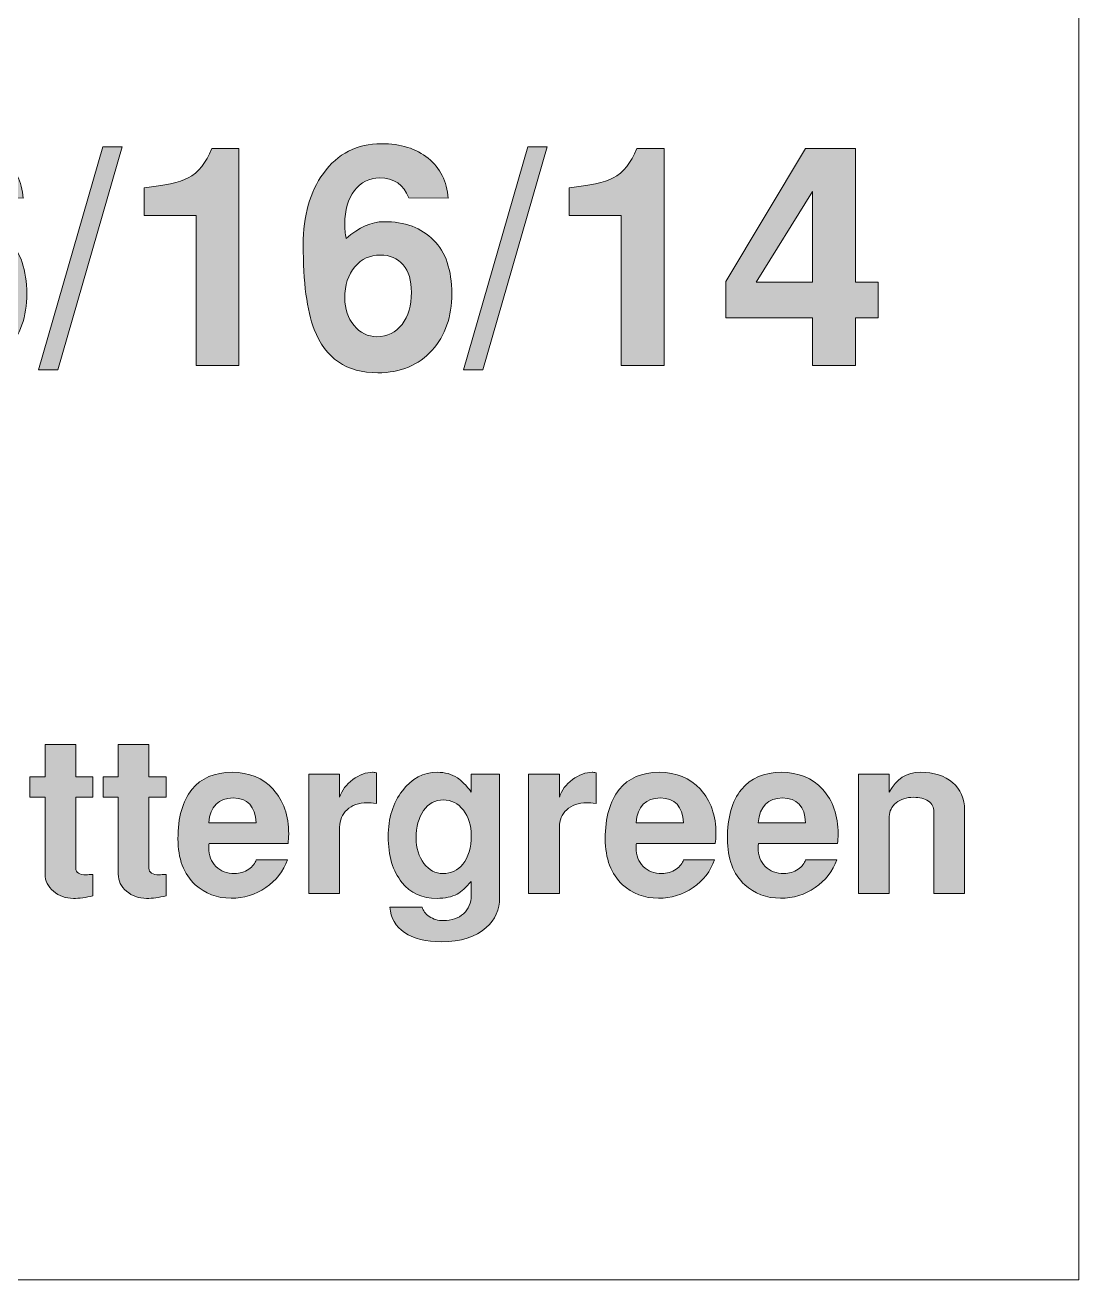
# Model space of a CAD drawing. Header units: inches. Extents: x 1.04 to 10.11, y -6.95 to -1.5.
# Drawn here: x 4.047 to 4.621, y -5.562 to -4.879 of the extents above; entities that cross this region are included whole.
import ezdxf

# ---------------------------------------------------------------- set-up
doc = ezdxf.new("R2010")
doc.units = ezdxf.units.IN
doc.header["$MEASUREMENT"] = 0
doc.layers.add('Layer 1', color=7, linetype='Continuous')

# ---------------------------------------------------------------- blocks, each defined once
blk = doc.blocks.new('block 37')
at = {"layer": 'Layer 1', "true_color": 0xed1f24}
h = blk.add_hatch(color=240, dxfattribs=at)
h.dxf.hatch_style = 2
edge = h.paths.add_edge_path()
edge.add_spline(control_points=[(4.04768, -5.02498), (4.04768, -5.03754), (4.04411, -5.04782), (4.03701, -5.05581), (4.02956, -5.06404), (4.01967, -5.06815), (4.00734, -5.06815), (3.99034, -5.06815), (3.97879, -5.06026), (3.97268, -5.04448), (3.96868, -5.03426), (3.96667, -5.01887), (3.96667, -4.99831), (3.96667, -4.98254), (3.97034, -4.96959), (3.97767, -4.95948), (3.98545, -4.9487), (3.99601, -4.94331), (4.00934, -4.94331), (4.01978, -4.94331), (4.02829, -4.94597), (4.03484, -4.95127), (4.0414, -4.95658), (4.04501, -4.96382), (4.04567, -4.97298), (4.04567, -4.97298), (4.02418, -4.97281), (4.02418, -4.97281), (4.02151, -4.9656), (4.01623, -4.96198), (4.00834, -4.96198), (4.00267, -4.96198), (3.99809, -4.96429), (3.99459, -4.9689), (3.99109, -4.97351), (3.98934, -4.97954), (3.98934, -4.98698), (3.98934, -4.98954), (3.98956, -4.99221), (3.99001, -4.99498), (3.99712, -4.98887), (4.00395, -4.98581), (4.0105, -4.98581), (4.02206, -4.98581), (4.03115, -4.98915), (4.03776, -4.99582), (4.04437, -5.00248), (4.04768, -5.01221), (4.04768, -5.02498)], knot_values=[0, 0, 0, 0, 1, 1, 1, 2, 2, 2, 3, 3, 3, 4, 4, 4, 5, 5, 5, 6, 6, 6, 7, 7, 7, 8, 8, 8, 9, 9, 9, 10, 10, 10, 11, 11, 11, 12, 12, 12, 13, 13, 13, 14, 14, 14, 15, 15, 15, 16, 16, 16, 16], degree=3, periodic=1)
edge = h.paths.add_edge_path()
edge.add_spline(control_points=[(4.02568, -5.02431), (4.02568, -5.01787), (4.02416, -5.01287), (4.02113, -5.00931), (4.01811, -5.00576), (4.01395, -5.00398), (4.00867, -5.00398), (4.00316, -5.00398), (3.99856, -5.00612), (3.99487, -5.0104), (3.99118, -5.01468), (3.98934, -5.02037), (3.98934, -5.02748), (3.98934, -5.03337), (3.99102, -5.03834), (3.99438, -5.0424), (3.99773, -5.04645), (4.00189, -5.04848), (4.00685, -5.04848), (4.01257, -5.04848), (4.01714, -5.04626), (4.02056, -5.04182), (4.02397, -5.03737), (4.02568, -5.03154), (4.02568, -5.02431)], knot_values=[0, 0, 0, 0, 1, 1, 1, 2, 2, 2, 3, 3, 3, 4, 4, 4, 5, 5, 5, 6, 6, 6, 7, 7, 7, 8, 8, 8, 8], degree=3, periodic=1)
h = blk.add_hatch(color=240, dxfattribs=at)
h.dxf.hatch_style = 2
edge = h.paths.add_edge_path()
edge.add_spline(control_points=[(4.27934, -5.02498), (4.27934, -5.03754), (4.27578, -5.04782), (4.26868, -5.05581), (4.26123, -5.06404), (4.25134, -5.06815), (4.23901, -5.06815), (4.22201, -5.06815), (4.21046, -5.06026), (4.20435, -5.04448), (4.20034, -5.03426), (4.19834, -5.01887), (4.19834, -4.99831), (4.19834, -4.98254), (4.20201, -4.96959), (4.20934, -4.95948), (4.21712, -4.9487), (4.22767, -4.94331), (4.24101, -4.94331), (4.25145, -4.94331), (4.25996, -4.94597), (4.26651, -4.95127), (4.27306, -4.95658), (4.27668, -4.96382), (4.27734, -4.97298), (4.27734, -4.97298), (4.25585, -4.97281), (4.25585, -4.97281), (4.25318, -4.9656), (4.2479, -4.96198), (4.24001, -4.96198), (4.23434, -4.96198), (4.22976, -4.96429), (4.22626, -4.9689), (4.22276, -4.97351), (4.22101, -4.97954), (4.22101, -4.98698), (4.22101, -4.98954), (4.22123, -4.99221), (4.22168, -4.99498), (4.22879, -4.98887), (4.23562, -4.98581), (4.24217, -4.98581), (4.25373, -4.98581), (4.26282, -4.98915), (4.26943, -4.99582), (4.27603, -5.00248), (4.27934, -5.01221), (4.27934, -5.02498)], knot_values=[0, 0, 0, 0, 1, 1, 1, 2, 2, 2, 3, 3, 3, 4, 4, 4, 5, 5, 5, 6, 6, 6, 7, 7, 7, 8, 8, 8, 9, 9, 9, 10, 10, 10, 11, 11, 11, 12, 12, 12, 13, 13, 13, 14, 14, 14, 15, 15, 15, 16, 16, 16, 16], degree=3, periodic=1)
edge = h.paths.add_edge_path()
edge.add_spline(control_points=[(4.25734, -5.02431), (4.25734, -5.01787), (4.25583, -5.01287), (4.2528, -5.00931), (4.24978, -5.00576), (4.24562, -5.00398), (4.24034, -5.00398), (4.23483, -5.00398), (4.23023, -5.00612), (4.22654, -5.0104), (4.22285, -5.01468), (4.22101, -5.02037), (4.22101, -5.02748), (4.22101, -5.03337), (4.22269, -5.03834), (4.22605, -5.0424), (4.2294, -5.04645), (4.23356, -5.04848), (4.23852, -5.04848), (4.24424, -5.04848), (4.24881, -5.04626), (4.25222, -5.04182), (4.25564, -5.03737), (4.25734, -5.03154), (4.25734, -5.02431)], knot_values=[0, 0, 0, 0, 1, 1, 1, 2, 2, 2, 3, 3, 3, 4, 4, 4, 5, 5, 5, 6, 6, 6, 7, 7, 7, 8, 8, 8, 8], degree=3, periodic=1)
h = blk.add_hatch(color=240, dxfattribs=at)
h.dxf.hatch_style = 2
h.paths.add_polyline_path([(4.09967, -4.94498), (4.06468, -5.06648), (4.0541, -5.06648), (4.0891, -4.94498)])
h = blk.add_hatch(color=240, dxfattribs=at)
h.dxf.hatch_style = 2
edge = h.paths.add_edge_path()
edge.add_spline(control_points=[(4.16334, -5.06415), (4.16334, -5.06415), (4.14001, -5.06415), (4.14001, -5.06415), (4.14001, -5.06415), (4.14001, -4.98248), (4.14001, -4.98248), (4.14001, -4.98248), (4.11167, -4.98248), (4.11167, -4.98248), (4.11167, -4.98248), (4.11167, -4.96731), (4.11167, -4.96731), (4.12289, -4.96621), (4.13089, -4.96442), (4.13567, -4.96198), (4.14123, -4.95898), (4.14551, -4.95365), (4.14851, -4.94598), (4.14851, -4.94598), (4.16334, -4.94598), (4.16334, -4.94598), (4.16334, -4.94598), (4.16334, -5.06415), (4.16334, -5.06415)], knot_values=[0, 0, 0, 0, 1, 1, 1, 2, 2, 2, 3, 3, 3, 4, 4, 4, 5, 5, 5, 6, 6, 6, 7, 7, 7, 8, 8, 8, 8], degree=3, periodic=1)
h = blk.add_hatch(color=240, dxfattribs=at)
h.dxf.hatch_style = 2
h.paths.add_polyline_path([(4.33134, -4.94498), (4.29635, -5.06648), (4.28577, -5.06648), (4.32077, -4.94498)])
h = blk.add_hatch(color=240, dxfattribs=at)
h.dxf.hatch_style = 2
edge = h.paths.add_edge_path()
edge.add_spline(control_points=[(4.39501, -5.06415), (4.39501, -5.06415), (4.37168, -5.06415), (4.37168, -5.06415), (4.37168, -5.06415), (4.37168, -4.98248), (4.37168, -4.98248), (4.37168, -4.98248), (4.34334, -4.98248), (4.34334, -4.98248), (4.34334, -4.98248), (4.34334, -4.96731), (4.34334, -4.96731), (4.35456, -4.96621), (4.36256, -4.96442), (4.36734, -4.96198), (4.3729, -4.95898), (4.37718, -4.95365), (4.38017, -4.94598), (4.38017, -4.94598), (4.39501, -4.94598), (4.39501, -4.94598), (4.39501, -4.94598), (4.39501, -5.06415), (4.39501, -5.06415)], knot_values=[0, 0, 0, 0, 1, 1, 1, 2, 2, 2, 3, 3, 3, 4, 4, 4, 5, 5, 5, 6, 6, 6, 7, 7, 7, 8, 8, 8, 8], degree=3, periodic=1)
h = blk.add_hatch(color=240, dxfattribs=at)
h.dxf.hatch_style = 2
h.paths.add_polyline_path([(4.51167, -5.03815), (4.49934, -5.03815), (4.49934, -5.06415), (4.47601, -5.06415), (4.47601, -5.03815), (4.42867, -5.03815), (4.42867, -5.01832), (4.47217, -4.94598), (4.49934, -4.94598), (4.49934, -5.01881), (4.51167, -5.01881)])
h.paths.add_polyline_path([(4.47601, -5.01881), (4.47601, -4.96935), (4.44529, -5.01881)])
at = {"layer": 'Layer 1', "lineweight": 0}
for points in [[(4.09967, -4.94498), (4.06468, -5.06648), (4.0541, -5.06648), (4.0891, -4.94498), (4.09967, -4.94498)], [(4.33134, -4.94498), (4.29635, -5.06648), (4.28577, -5.06648), (4.32077, -4.94498), (4.33134, -4.94498)], [(4.51167, -5.03815), (4.49934, -5.03815), (4.49934, -5.06415), (4.47601, -5.06415), (4.47601, -5.03815), (4.42867, -5.03815), (4.42867, -5.01832), (4.47217, -4.94598), (4.49934, -4.94598), (4.49934, -5.01881), (4.51167, -5.01881), (4.51167, -5.03815)], [(4.47601, -5.01881), (4.47601, -4.96935), (4.44529, -5.01881), (4.47601, -5.01881)]]:
    blk.add_lwpolyline(points, dxfattribs=at)
for points, knots in [([(4.04768, -5.02498), (4.04768, -5.03754), (4.04411, -5.04782), (4.03701, -5.05581), (4.02956, -5.06404), (4.01967, -5.06815), (4.00734, -5.06815), (3.99034, -5.06815), (3.97879, -5.06026), (3.97268, -5.04448), (3.96868, -5.03426), (3.96667, -5.01887), (3.96667, -4.99831), (3.96667, -4.98254), (3.97034, -4.96959), (3.97767, -4.95948), (3.98545, -4.9487), (3.99601, -4.94331), (4.00934, -4.94331), (4.01978, -4.94331), (4.02829, -4.94597), (4.03484, -4.95127), (4.0414, -4.95658), (4.04501, -4.96382), (4.04567, -4.97298), (4.04567, -4.97298), (4.02418, -4.97281), (4.02418, -4.97281), (4.02151, -4.9656), (4.01623, -4.96198), (4.00834, -4.96198), (4.00267, -4.96198), (3.99809, -4.96429), (3.99459, -4.9689), (3.99109, -4.97351), (3.98934, -4.97954), (3.98934, -4.98698), (3.98934, -4.98954), (3.98956, -4.99221), (3.99001, -4.99498), (3.99712, -4.98887), (4.00395, -4.98581), (4.0105, -4.98581), (4.02206, -4.98581), (4.03115, -4.98915), (4.03776, -4.99582), (4.04437, -5.00248), (4.04768, -5.01221), (4.04768, -5.02498)], [0, 0, 0, 0, 1, 1, 1, 2, 2, 2, 3, 3, 3, 4, 4, 4, 5, 5, 5, 6, 6, 6, 7, 7, 7, 8, 8, 8, 9, 9, 9, 10, 10, 10, 11, 11, 11, 12, 12, 12, 13, 13, 13, 14, 14, 14, 15, 15, 15, 16, 16, 16, 16]), ([(4.27934, -5.02498), (4.27934, -5.03754), (4.27578, -5.04782), (4.26868, -5.05581), (4.26123, -5.06404), (4.25134, -5.06815), (4.23901, -5.06815), (4.22201, -5.06815), (4.21046, -5.06026), (4.20435, -5.04448), (4.20034, -5.03426), (4.19834, -5.01887), (4.19834, -4.99831), (4.19834, -4.98254), (4.20201, -4.96959), (4.20934, -4.95948), (4.21712, -4.9487), (4.22767, -4.94331), (4.24101, -4.94331), (4.25145, -4.94331), (4.25996, -4.94597), (4.26651, -4.95127), (4.27306, -4.95658), (4.27668, -4.96382), (4.27734, -4.97298), (4.27734, -4.97298), (4.25585, -4.97281), (4.25585, -4.97281), (4.25318, -4.9656), (4.2479, -4.96198), (4.24001, -4.96198), (4.23434, -4.96198), (4.22976, -4.96429), (4.22626, -4.9689), (4.22276, -4.97351), (4.22101, -4.97954), (4.22101, -4.98698), (4.22101, -4.98954), (4.22123, -4.99221), (4.22168, -4.99498), (4.22879, -4.98887), (4.23562, -4.98581), (4.24217, -4.98581), (4.25373, -4.98581), (4.26282, -4.98915), (4.26943, -4.99582), (4.27603, -5.00248), (4.27934, -5.01221), (4.27934, -5.02498)], [0, 0, 0, 0, 1, 1, 1, 2, 2, 2, 3, 3, 3, 4, 4, 4, 5, 5, 5, 6, 6, 6, 7, 7, 7, 8, 8, 8, 9, 9, 9, 10, 10, 10, 11, 11, 11, 12, 12, 12, 13, 13, 13, 14, 14, 14, 15, 15, 15, 16, 16, 16, 16]), ([(4.16334, -5.06415), (4.16334, -5.06415), (4.14001, -5.06415), (4.14001, -5.06415), (4.14001, -5.06415), (4.14001, -4.98248), (4.14001, -4.98248), (4.14001, -4.98248), (4.11167, -4.98248), (4.11167, -4.98248), (4.11167, -4.98248), (4.11167, -4.96731), (4.11167, -4.96731), (4.12289, -4.96621), (4.13089, -4.96442), (4.13567, -4.96198), (4.14123, -4.95898), (4.14551, -4.95365), (4.14851, -4.94598), (4.14851, -4.94598), (4.16334, -4.94598), (4.16334, -4.94598), (4.16334, -4.94598), (4.16334, -5.06415), (4.16334, -5.06415)], [0, 0, 0, 0, 1, 1, 1, 2, 2, 2, 3, 3, 3, 4, 4, 4, 5, 5, 5, 6, 6, 6, 7, 7, 7, 8, 8, 8, 8]), ([(4.39501, -5.06415), (4.39501, -5.06415), (4.37168, -5.06415), (4.37168, -5.06415), (4.37168, -5.06415), (4.37168, -4.98248), (4.37168, -4.98248), (4.37168, -4.98248), (4.34334, -4.98248), (4.34334, -4.98248), (4.34334, -4.98248), (4.34334, -4.96731), (4.34334, -4.96731), (4.35456, -4.96621), (4.36256, -4.96442), (4.36734, -4.96198), (4.3729, -4.95898), (4.37718, -4.95365), (4.38017, -4.94598), (4.38017, -4.94598), (4.39501, -4.94598), (4.39501, -4.94598), (4.39501, -4.94598), (4.39501, -5.06415), (4.39501, -5.06415)], [0, 0, 0, 0, 1, 1, 1, 2, 2, 2, 3, 3, 3, 4, 4, 4, 5, 5, 5, 6, 6, 6, 7, 7, 7, 8, 8, 8, 8]), ([(4.02568, -5.02431), (4.02568, -5.01787), (4.02416, -5.01287), (4.02113, -5.00931), (4.01811, -5.00576), (4.01395, -5.00398), (4.00867, -5.00398), (4.00316, -5.00398), (3.99856, -5.00612), (3.99487, -5.0104), (3.99118, -5.01468), (3.98934, -5.02037), (3.98934, -5.02748), (3.98934, -5.03337), (3.99102, -5.03834), (3.99438, -5.0424), (3.99773, -5.04645), (4.00189, -5.04848), (4.00685, -5.04848), (4.01257, -5.04848), (4.01714, -5.04626), (4.02056, -5.04182), (4.02397, -5.03737), (4.02568, -5.03154), (4.02568, -5.02431)], [0, 0, 0, 0, 1, 1, 1, 2, 2, 2, 3, 3, 3, 4, 4, 4, 5, 5, 5, 6, 6, 6, 7, 7, 7, 8, 8, 8, 8]), ([(4.25734, -5.02431), (4.25734, -5.01787), (4.25583, -5.01287), (4.2528, -5.00931), (4.24978, -5.00576), (4.24562, -5.00398), (4.24034, -5.00398), (4.23483, -5.00398), (4.23023, -5.00612), (4.22654, -5.0104), (4.22285, -5.01468), (4.22101, -5.02037), (4.22101, -5.02748), (4.22101, -5.03337), (4.22269, -5.03834), (4.22605, -5.0424), (4.2294, -5.04645), (4.23356, -5.04848), (4.23852, -5.04848), (4.24424, -5.04848), (4.24881, -5.04626), (4.25222, -5.04182), (4.25564, -5.03737), (4.25734, -5.03154), (4.25734, -5.02431)], [0, 0, 0, 0, 1, 1, 1, 2, 2, 2, 3, 3, 3, 4, 4, 4, 5, 5, 5, 6, 6, 6, 7, 7, 7, 8, 8, 8, 8])]:
    blk.add_open_spline(points, degree=3, knots=knots, dxfattribs=at)
blk = doc.blocks.new('block 35')
at = {"layer": 'Layer 1'}
blk.add_blockref('block 37', (0, 0), dxfattribs=at)
blk = doc.blocks.new('block 273')
at = {"layer": 'Layer 1', "true_color": 0xed1f24}
h = blk.add_hatch(color=240, dxfattribs=at)
h.dxf.hatch_style = 2
edge = h.paths.add_edge_path()
edge.add_spline(control_points=[(4.08376, -5.35316), (4.07985, -5.35411), (4.07629, -5.35459), (4.07311, -5.35459), (4.06887, -5.35459), (4.06524, -5.3533), (4.06221, -5.3507), (4.05918, -5.34811), (4.05766, -5.34502), (4.05766, -5.34142), (4.05766, -5.34142), (4.05766, -5.2994), (4.05766, -5.2994), (4.05766, -5.2994), (4.0494, -5.2994), (4.0494, -5.2994), (4.0494, -5.2994), (4.0494, -5.28826), (4.0494, -5.28826), (4.0494, -5.28826), (4.05766, -5.28826), (4.05766, -5.28826), (4.05766, -5.28826), (4.05766, -5.27066), (4.05766, -5.27066), (4.05766, -5.27066), (4.07442, -5.27066), (4.07442, -5.27066), (4.07442, -5.27066), (4.07442, -5.28826), (4.07442, -5.28826), (4.07442, -5.28826), (4.08376, -5.28826), (4.08376, -5.28826), (4.08376, -5.28826), (4.08376, -5.2994), (4.08376, -5.2994), (4.08376, -5.2994), (4.07442, -5.2994), (4.07442, -5.2994), (4.07442, -5.2994), (4.07442, -5.33807), (4.07442, -5.33807), (4.07442, -5.34055), (4.07629, -5.34178), (4.08005, -5.34178), (4.08093, -5.3417), (4.08217, -5.34162), (4.08376, -5.34155), (4.08376, -5.34155), (4.08376, -5.35316), (4.08376, -5.35316)], knot_values=[0, 0, 0, 0, 1, 1, 1, 2, 2, 2, 3, 3, 3, 4, 4, 4, 5, 5, 5, 6, 6, 6, 7, 7, 7, 8, 8, 8, 9, 9, 9, 10, 10, 10, 11, 11, 11, 12, 12, 12, 13, 13, 13, 14, 14, 14, 15, 15, 15, 16, 16, 16, 17, 17, 17, 17], degree=3, periodic=1)
h = blk.add_hatch(color=240, dxfattribs=at)
h.dxf.hatch_style = 2
edge = h.paths.add_edge_path()
edge.add_spline(control_points=[(4.12363, -5.35316), (4.11972, -5.35411), (4.11616, -5.35459), (4.11298, -5.35459), (4.10874, -5.35459), (4.10511, -5.3533), (4.10208, -5.3507), (4.09905, -5.34811), (4.09753, -5.34502), (4.09753, -5.34142), (4.09753, -5.34142), (4.09753, -5.2994), (4.09753, -5.2994), (4.09753, -5.2994), (4.08927, -5.2994), (4.08927, -5.2994), (4.08927, -5.2994), (4.08927, -5.28826), (4.08927, -5.28826), (4.08927, -5.28826), (4.09753, -5.28826), (4.09753, -5.28826), (4.09753, -5.28826), (4.09753, -5.27066), (4.09753, -5.27066), (4.09753, -5.27066), (4.11429, -5.27066), (4.11429, -5.27066), (4.11429, -5.27066), (4.11429, -5.28826), (4.11429, -5.28826), (4.11429, -5.28826), (4.12363, -5.28826), (4.12363, -5.28826), (4.12363, -5.28826), (4.12363, -5.2994), (4.12363, -5.2994), (4.12363, -5.2994), (4.11429, -5.2994), (4.11429, -5.2994), (4.11429, -5.2994), (4.11429, -5.33807), (4.11429, -5.33807), (4.11429, -5.34055), (4.11616, -5.34178), (4.11992, -5.34178), (4.1208, -5.3417), (4.12204, -5.34162), (4.12363, -5.34155), (4.12363, -5.34155), (4.12363, -5.35316), (4.12363, -5.35316)], knot_values=[0, 0, 0, 0, 1, 1, 1, 2, 2, 2, 3, 3, 3, 4, 4, 4, 5, 5, 5, 6, 6, 6, 7, 7, 7, 8, 8, 8, 9, 9, 9, 10, 10, 10, 11, 11, 11, 12, 12, 12, 13, 13, 13, 14, 14, 14, 15, 15, 15, 16, 16, 16, 17, 17, 17, 17], degree=3, periodic=1)
h = blk.add_hatch(color=240, dxfattribs=at)
h.dxf.hatch_style = 2
edge = h.paths.add_edge_path()
edge.add_spline(control_points=[(4.19044, -5.31951), (4.19044, -5.32142), (4.19032, -5.32315), (4.19008, -5.32466), (4.19008, -5.32466), (4.14709, -5.32466), (4.14709, -5.32466), (4.14694, -5.32514), (4.14686, -5.3259), (4.14686, -5.32694), (4.14686, -5.33117), (4.14816, -5.33458), (4.15077, -5.33717), (4.15338, -5.33977), (4.15679, -5.34106), (4.16098, -5.34106), (4.16374, -5.34106), (4.16631, -5.34026), (4.16869, -5.33867), (4.17082, -5.33715), (4.17217, -5.33544), (4.17272, -5.33352), (4.17272, -5.33352), (4.18972, -5.33352), (4.18972, -5.33352), (4.18749, -5.33983), (4.18356, -5.3449), (4.17793, -5.34873), (4.1723, -5.35256), (4.16602, -5.35447), (4.15907, -5.35447), (4.15133, -5.35447), (4.14482, -5.35204), (4.13955, -5.34717), (4.13325, -5.34134), (4.13009, -5.333), (4.13009, -5.32214), (4.13009, -5.31049), (4.13263, -5.30153), (4.1377, -5.29527), (4.14277, -5.289), (4.15005, -5.28587), (4.15955, -5.28587), (4.16881, -5.28587), (4.17627, -5.28896), (4.18194, -5.29515), (4.18761, -5.30133), (4.19044, -5.30946), (4.19044, -5.31951)], knot_values=[0, 0, 0, 0, 1, 1, 1, 2, 2, 2, 3, 3, 3, 4, 4, 4, 5, 5, 5, 6, 6, 6, 7, 7, 7, 8, 8, 8, 9, 9, 9, 10, 10, 10, 11, 11, 11, 12, 12, 12, 13, 13, 13, 14, 14, 14, 15, 15, 15, 16, 16, 16, 16], degree=3, periodic=1)
edge = h.paths.add_edge_path()
edge.add_spline(control_points=[(4.17272, -5.3134), (4.17223, -5.30438), (4.16805, -5.29987), (4.16015, -5.29987), (4.15217, -5.29987), (4.14775, -5.30438), (4.14686, -5.3134), (4.14686, -5.3134), (4.17272, -5.3134), (4.17272, -5.3134)], knot_values=[0, 0, 0, 0, 1, 1, 1, 2, 2, 2, 3, 3, 3, 3], degree=3, periodic=1)
h = blk.add_hatch(color=240, dxfattribs=at)
h.dxf.hatch_style = 2
edge = h.paths.add_edge_path()
edge.add_spline(control_points=[(4.23822, -5.30287), (4.23598, -5.30263), (4.23435, -5.30251), (4.23331, -5.30251), (4.2286, -5.30251), (4.22491, -5.30377), (4.22224, -5.30628), (4.21956, -5.3088), (4.21822, -5.31197), (4.21822, -5.3158), (4.21822, -5.3158), (4.21822, -5.35184), (4.21822, -5.35184), (4.21822, -5.35184), (4.20146, -5.35184), (4.20146, -5.35184), (4.20146, -5.35184), (4.20146, -5.28695), (4.20146, -5.28695), (4.20146, -5.28695), (4.21822, -5.28695), (4.21822, -5.28695), (4.21822, -5.28695), (4.21822, -5.29951), (4.21822, -5.29951), (4.21942, -5.29568), (4.22182, -5.29245), (4.22541, -5.28982), (4.229, -5.28718), (4.23259, -5.28587), (4.23619, -5.28587), (4.23658, -5.28587), (4.23726, -5.28594), (4.23822, -5.28611), (4.23822, -5.28611), (4.23822, -5.30287), (4.23822, -5.30287)], knot_values=[0, 0, 0, 0, 1, 1, 1, 2, 2, 2, 3, 3, 3, 4, 4, 4, 5, 5, 5, 6, 6, 6, 7, 7, 7, 8, 8, 8, 9, 9, 9, 10, 10, 10, 11, 11, 11, 12, 12, 12, 12], degree=3, periodic=1)
h = blk.add_hatch(color=240, dxfattribs=at)
h.dxf.hatch_style = 2
edge = h.paths.add_edge_path()
edge.add_spline(control_points=[(4.3054, -5.35423), (4.3054, -5.3607), (4.30296, -5.36613), (4.2981, -5.37052), (4.29243, -5.37562), (4.28432, -5.37818), (4.27378, -5.37818), (4.26525, -5.37818), (4.25852, -5.37653), (4.25361, -5.37322), (4.2487, -5.3699), (4.24605, -5.36529), (4.24565, -5.35938), (4.24565, -5.35938), (4.26322, -5.35938), (4.26322, -5.35938), (4.26362, -5.3613), (4.26491, -5.363), (4.26708, -5.36447), (4.26925, -5.36595), (4.27181, -5.36669), (4.27478, -5.36669), (4.27928, -5.36669), (4.28293, -5.36543), (4.28574, -5.36292), (4.28855, -5.3604), (4.28995, -5.35707), (4.28995, -5.35292), (4.28995, -5.34861), (4.28991, -5.3461), (4.28983, -5.34538), (4.28718, -5.34865), (4.28465, -5.35093), (4.28225, -5.3522), (4.27936, -5.35379), (4.27571, -5.35459), (4.27129, -5.35459), (4.26326, -5.35459), (4.25688, -5.35168), (4.25215, -5.34585), (4.24718, -5.33979), (4.24469, -5.33145), (4.24469, -5.32083), (4.24469, -5.31093), (4.24725, -5.30263), (4.25239, -5.29593), (4.25753, -5.28922), (4.26387, -5.28587), (4.27142, -5.28587), (4.27567, -5.28587), (4.27932, -5.28687), (4.28237, -5.28886), (4.28461, -5.29038), (4.28714, -5.29297), (4.28995, -5.29664), (4.28995, -5.29664), (4.28995, -5.28695), (4.28995, -5.28695), (4.28995, -5.28695), (4.3054, -5.28695), (4.3054, -5.28695), (4.3054, -5.28695), (4.3054, -5.35423), (4.3054, -5.35423)], knot_values=[0, 0, 0, 0, 1, 1, 1, 2, 2, 2, 3, 3, 3, 4, 4, 4, 5, 5, 5, 6, 6, 6, 7, 7, 7, 8, 8, 8, 9, 9, 9, 10, 10, 10, 11, 11, 11, 12, 12, 12, 13, 13, 13, 14, 14, 14, 15, 15, 15, 16, 16, 16, 17, 17, 17, 18, 18, 18, 19, 19, 19, 20, 20, 20, 21, 21, 21, 21], degree=3, periodic=1)
edge = h.paths.add_edge_path()
edge.add_spline(control_points=[(4.28995, -5.32035), (4.28995, -5.31477), (4.28851, -5.31013), (4.28564, -5.30646), (4.28277, -5.30279), (4.27913, -5.30095), (4.27475, -5.30095), (4.27027, -5.30095), (4.26668, -5.30289), (4.26397, -5.30676), (4.26125, -5.31064), (4.25989, -5.3156), (4.25989, -5.32167), (4.25989, -5.32718), (4.26131, -5.33179), (4.26415, -5.3355), (4.26698, -5.33921), (4.27043, -5.34106), (4.2745, -5.34106), (4.27897, -5.34106), (4.28261, -5.33935), (4.2854, -5.33592), (4.28843, -5.33217), (4.28995, -5.32698), (4.28995, -5.32035)], knot_values=[0, 0, 0, 0, 1, 1, 1, 2, 2, 2, 3, 3, 3, 4, 4, 4, 5, 5, 5, 6, 6, 6, 7, 7, 7, 8, 8, 8, 8], degree=3, periodic=1)
h = blk.add_hatch(color=240, dxfattribs=at)
h.dxf.hatch_style = 2
edge = h.paths.add_edge_path()
edge.add_spline(control_points=[(4.35796, -5.30287), (4.35572, -5.30263), (4.35409, -5.30251), (4.35305, -5.30251), (4.34833, -5.30251), (4.34465, -5.30377), (4.34197, -5.30628), (4.33929, -5.3088), (4.33796, -5.31197), (4.33796, -5.3158), (4.33796, -5.3158), (4.33796, -5.35184), (4.33796, -5.35184), (4.33796, -5.35184), (4.32119, -5.35184), (4.32119, -5.35184), (4.32119, -5.35184), (4.32119, -5.28695), (4.32119, -5.28695), (4.32119, -5.28695), (4.33796, -5.28695), (4.33796, -5.28695), (4.33796, -5.28695), (4.33796, -5.29951), (4.33796, -5.29951), (4.33916, -5.29568), (4.34155, -5.29245), (4.34515, -5.28982), (4.34873, -5.28718), (4.35233, -5.28587), (4.35592, -5.28587), (4.35632, -5.28587), (4.357, -5.28594), (4.35796, -5.28611), (4.35796, -5.28611), (4.35796, -5.30287), (4.35796, -5.30287)], knot_values=[0, 0, 0, 0, 1, 1, 1, 2, 2, 2, 3, 3, 3, 4, 4, 4, 5, 5, 5, 6, 6, 6, 7, 7, 7, 8, 8, 8, 9, 9, 9, 10, 10, 10, 11, 11, 11, 12, 12, 12, 12], degree=3, periodic=1)
h = blk.add_hatch(color=240, dxfattribs=at)
h.dxf.hatch_style = 2
edge = h.paths.add_edge_path()
edge.add_spline(control_points=[(4.42334, -5.31951), (4.42334, -5.32142), (4.42322, -5.32315), (4.42298, -5.32466), (4.42298, -5.32466), (4.37999, -5.32466), (4.37999, -5.32466), (4.37984, -5.32514), (4.37975, -5.3259), (4.37975, -5.32694), (4.37975, -5.33117), (4.38106, -5.33458), (4.38367, -5.33717), (4.38628, -5.33977), (4.38968, -5.34106), (4.39387, -5.34106), (4.39664, -5.34106), (4.39921, -5.34026), (4.40158, -5.33867), (4.40372, -5.33715), (4.40506, -5.33544), (4.40562, -5.33352), (4.40562, -5.33352), (4.42262, -5.33352), (4.42262, -5.33352), (4.42038, -5.33983), (4.41646, -5.3449), (4.41083, -5.34873), (4.4052, -5.35256), (4.39891, -5.35447), (4.39197, -5.35447), (4.38422, -5.35447), (4.37772, -5.35204), (4.37245, -5.34717), (4.36614, -5.34134), (4.36299, -5.333), (4.36299, -5.32214), (4.36299, -5.31049), (4.36553, -5.30153), (4.37059, -5.29527), (4.37566, -5.289), (4.38295, -5.28587), (4.39245, -5.28587), (4.40171, -5.28587), (4.40917, -5.28896), (4.41484, -5.29515), (4.42051, -5.30133), (4.42334, -5.30946), (4.42334, -5.31951)], knot_values=[0, 0, 0, 0, 1, 1, 1, 2, 2, 2, 3, 3, 3, 4, 4, 4, 5, 5, 5, 6, 6, 6, 7, 7, 7, 8, 8, 8, 9, 9, 9, 10, 10, 10, 11, 11, 11, 12, 12, 12, 13, 13, 13, 14, 14, 14, 15, 15, 15, 16, 16, 16, 16], degree=3, periodic=1)
edge = h.paths.add_edge_path()
edge.add_spline(control_points=[(4.40562, -5.3134), (4.40513, -5.30438), (4.40095, -5.29987), (4.39305, -5.29987), (4.38507, -5.29987), (4.38064, -5.30438), (4.37975, -5.3134), (4.37975, -5.3134), (4.40562, -5.3134), (4.40562, -5.3134)], knot_values=[0, 0, 0, 0, 1, 1, 1, 2, 2, 2, 3, 3, 3, 3], degree=3, periodic=1)
h = blk.add_hatch(color=240, dxfattribs=at)
h.dxf.hatch_style = 2
edge = h.paths.add_edge_path()
edge.add_spline(control_points=[(4.48992, -5.31951), (4.48992, -5.32142), (4.48979, -5.32315), (4.48956, -5.32466), (4.48956, -5.32466), (4.44657, -5.32466), (4.44657, -5.32466), (4.44641, -5.32514), (4.44633, -5.3259), (4.44633, -5.32694), (4.44633, -5.33117), (4.44763, -5.33458), (4.45024, -5.33717), (4.45285, -5.33977), (4.45626, -5.34106), (4.46045, -5.34106), (4.46322, -5.34106), (4.46579, -5.34026), (4.46816, -5.33867), (4.4703, -5.33715), (4.47164, -5.33544), (4.4722, -5.33352), (4.4722, -5.33352), (4.4892, -5.33352), (4.4892, -5.33352), (4.48696, -5.33983), (4.48303, -5.3449), (4.4774, -5.34873), (4.47177, -5.35256), (4.46549, -5.35447), (4.45854, -5.35447), (4.4508, -5.35447), (4.4443, -5.35204), (4.43903, -5.34717), (4.43272, -5.34134), (4.42957, -5.333), (4.42957, -5.32214), (4.42957, -5.31049), (4.4321, -5.30153), (4.43717, -5.29527), (4.44224, -5.289), (4.44952, -5.28587), (4.45903, -5.28587), (4.46828, -5.28587), (4.47574, -5.28896), (4.48141, -5.29515), (4.48708, -5.30133), (4.48992, -5.30946), (4.48992, -5.31951)], knot_values=[0, 0, 0, 0, 1, 1, 1, 2, 2, 2, 3, 3, 3, 4, 4, 4, 5, 5, 5, 6, 6, 6, 7, 7, 7, 8, 8, 8, 9, 9, 9, 10, 10, 10, 11, 11, 11, 12, 12, 12, 13, 13, 13, 14, 14, 14, 15, 15, 15, 16, 16, 16, 16], degree=3, periodic=1)
edge = h.paths.add_edge_path()
edge.add_spline(control_points=[(4.4722, -5.3134), (4.47171, -5.30438), (4.46752, -5.29987), (4.45962, -5.29987), (4.45165, -5.29987), (4.44722, -5.30438), (4.44633, -5.3134), (4.44633, -5.3134), (4.4722, -5.3134), (4.4722, -5.3134)], knot_values=[0, 0, 0, 0, 1, 1, 1, 2, 2, 2, 3, 3, 3, 3], degree=3, periodic=1)
h = blk.add_hatch(color=240, dxfattribs=at)
h.dxf.hatch_style = 2
edge = h.paths.add_edge_path()
edge.add_spline(control_points=[(4.55888, -5.35184), (4.55888, -5.35184), (4.54211, -5.35184), (4.54211, -5.35184), (4.54211, -5.35184), (4.54211, -5.3073), (4.54211, -5.3073), (4.54211, -5.3049), (4.54112, -5.30301), (4.53912, -5.30161), (4.53712, -5.30022), (4.53441, -5.29951), (4.53098, -5.29951), (4.52723, -5.29951), (4.5241, -5.30052), (4.52158, -5.30251), (4.51906, -5.3045), (4.51781, -5.30702), (4.51781, -5.31005), (4.51781, -5.31005), (4.51781, -5.35184), (4.51781, -5.35184), (4.51781, -5.35184), (4.50104, -5.35184), (4.50104, -5.35184), (4.50104, -5.35184), (4.50104, -5.28695), (4.50104, -5.28695), (4.50104, -5.28695), (4.51781, -5.28695), (4.51781, -5.28695), (4.51781, -5.28695), (4.51781, -5.29664), (4.51781, -5.29664), (4.52156, -5.28946), (4.52723, -5.28587), (4.53481, -5.28587), (4.54207, -5.28587), (4.5479, -5.28774), (4.55229, -5.29149), (4.55668, -5.29525), (4.55888, -5.3002), (4.55888, -5.30634), (4.55888, -5.30634), (4.55888, -5.35184), (4.55888, -5.35184)], knot_values=[0, 0, 0, 0, 1, 1, 1, 2, 2, 2, 3, 3, 3, 4, 4, 4, 5, 5, 5, 6, 6, 6, 7, 7, 7, 8, 8, 8, 9, 9, 9, 10, 10, 10, 11, 11, 11, 12, 12, 12, 13, 13, 13, 14, 14, 14, 15, 15, 15, 15], degree=3, periodic=1)
at = {"layer": 'Layer 1', "lineweight": 0}
for points, knots in [([(4.08376, -5.35316), (4.07985, -5.35411), (4.07629, -5.35459), (4.07311, -5.35459), (4.06887, -5.35459), (4.06524, -5.3533), (4.06221, -5.3507), (4.05918, -5.34811), (4.05766, -5.34502), (4.05766, -5.34142), (4.05766, -5.34142), (4.05766, -5.2994), (4.05766, -5.2994), (4.05766, -5.2994), (4.0494, -5.2994), (4.0494, -5.2994), (4.0494, -5.2994), (4.0494, -5.28826), (4.0494, -5.28826), (4.0494, -5.28826), (4.05766, -5.28826), (4.05766, -5.28826), (4.05766, -5.28826), (4.05766, -5.27066), (4.05766, -5.27066), (4.05766, -5.27066), (4.07442, -5.27066), (4.07442, -5.27066), (4.07442, -5.27066), (4.07442, -5.28826), (4.07442, -5.28826), (4.07442, -5.28826), (4.08376, -5.28826), (4.08376, -5.28826), (4.08376, -5.28826), (4.08376, -5.2994), (4.08376, -5.2994), (4.08376, -5.2994), (4.07442, -5.2994), (4.07442, -5.2994), (4.07442, -5.2994), (4.07442, -5.33807), (4.07442, -5.33807), (4.07442, -5.34055), (4.07629, -5.34178), (4.08005, -5.34178), (4.08093, -5.3417), (4.08217, -5.34162), (4.08376, -5.34155), (4.08376, -5.34155), (4.08376, -5.35316), (4.08376, -5.35316)], [0, 0, 0, 0, 1, 1, 1, 2, 2, 2, 3, 3, 3, 4, 4, 4, 5, 5, 5, 6, 6, 6, 7, 7, 7, 8, 8, 8, 9, 9, 9, 10, 10, 10, 11, 11, 11, 12, 12, 12, 13, 13, 13, 14, 14, 14, 15, 15, 15, 16, 16, 16, 17, 17, 17, 17]), ([(4.12363, -5.35316), (4.11972, -5.35411), (4.11616, -5.35459), (4.11298, -5.35459), (4.10874, -5.35459), (4.10511, -5.3533), (4.10208, -5.3507), (4.09905, -5.34811), (4.09753, -5.34502), (4.09753, -5.34142), (4.09753, -5.34142), (4.09753, -5.2994), (4.09753, -5.2994), (4.09753, -5.2994), (4.08927, -5.2994), (4.08927, -5.2994), (4.08927, -5.2994), (4.08927, -5.28826), (4.08927, -5.28826), (4.08927, -5.28826), (4.09753, -5.28826), (4.09753, -5.28826), (4.09753, -5.28826), (4.09753, -5.27066), (4.09753, -5.27066), (4.09753, -5.27066), (4.11429, -5.27066), (4.11429, -5.27066), (4.11429, -5.27066), (4.11429, -5.28826), (4.11429, -5.28826), (4.11429, -5.28826), (4.12363, -5.28826), (4.12363, -5.28826), (4.12363, -5.28826), (4.12363, -5.2994), (4.12363, -5.2994), (4.12363, -5.2994), (4.11429, -5.2994), (4.11429, -5.2994), (4.11429, -5.2994), (4.11429, -5.33807), (4.11429, -5.33807), (4.11429, -5.34055), (4.11616, -5.34178), (4.11992, -5.34178), (4.1208, -5.3417), (4.12204, -5.34162), (4.12363, -5.34155), (4.12363, -5.34155), (4.12363, -5.35316), (4.12363, -5.35316)], [0, 0, 0, 0, 1, 1, 1, 2, 2, 2, 3, 3, 3, 4, 4, 4, 5, 5, 5, 6, 6, 6, 7, 7, 7, 8, 8, 8, 9, 9, 9, 10, 10, 10, 11, 11, 11, 12, 12, 12, 13, 13, 13, 14, 14, 14, 15, 15, 15, 16, 16, 16, 17, 17, 17, 17]), ([(4.19044, -5.31951), (4.19044, -5.32142), (4.19032, -5.32315), (4.19008, -5.32466), (4.19008, -5.32466), (4.14709, -5.32466), (4.14709, -5.32466), (4.14694, -5.32514), (4.14686, -5.3259), (4.14686, -5.32694), (4.14686, -5.33117), (4.14816, -5.33458), (4.15077, -5.33717), (4.15338, -5.33977), (4.15679, -5.34106), (4.16098, -5.34106), (4.16374, -5.34106), (4.16631, -5.34026), (4.16869, -5.33867), (4.17082, -5.33715), (4.17217, -5.33544), (4.17272, -5.33352), (4.17272, -5.33352), (4.18972, -5.33352), (4.18972, -5.33352), (4.18749, -5.33983), (4.18356, -5.3449), (4.17793, -5.34873), (4.1723, -5.35256), (4.16602, -5.35447), (4.15907, -5.35447), (4.15133, -5.35447), (4.14482, -5.35204), (4.13955, -5.34717), (4.13325, -5.34134), (4.13009, -5.333), (4.13009, -5.32214), (4.13009, -5.31049), (4.13263, -5.30153), (4.1377, -5.29527), (4.14277, -5.289), (4.15005, -5.28587), (4.15955, -5.28587), (4.16881, -5.28587), (4.17627, -5.28896), (4.18194, -5.29515), (4.18761, -5.30133), (4.19044, -5.30946), (4.19044, -5.31951)], [0, 0, 0, 0, 1, 1, 1, 2, 2, 2, 3, 3, 3, 4, 4, 4, 5, 5, 5, 6, 6, 6, 7, 7, 7, 8, 8, 8, 9, 9, 9, 10, 10, 10, 11, 11, 11, 12, 12, 12, 13, 13, 13, 14, 14, 14, 15, 15, 15, 16, 16, 16, 16]), ([(4.23822, -5.30287), (4.23598, -5.30263), (4.23435, -5.30251), (4.23331, -5.30251), (4.2286, -5.30251), (4.22491, -5.30377), (4.22224, -5.30628), (4.21956, -5.3088), (4.21822, -5.31197), (4.21822, -5.3158), (4.21822, -5.3158), (4.21822, -5.35184), (4.21822, -5.35184), (4.21822, -5.35184), (4.20146, -5.35184), (4.20146, -5.35184), (4.20146, -5.35184), (4.20146, -5.28695), (4.20146, -5.28695), (4.20146, -5.28695), (4.21822, -5.28695), (4.21822, -5.28695), (4.21822, -5.28695), (4.21822, -5.29951), (4.21822, -5.29951), (4.21942, -5.29568), (4.22182, -5.29245), (4.22541, -5.28982), (4.229, -5.28718), (4.23259, -5.28587), (4.23619, -5.28587), (4.23658, -5.28587), (4.23726, -5.28594), (4.23822, -5.28611), (4.23822, -5.28611), (4.23822, -5.30287), (4.23822, -5.30287)], [0, 0, 0, 0, 1, 1, 1, 2, 2, 2, 3, 3, 3, 4, 4, 4, 5, 5, 5, 6, 6, 6, 7, 7, 7, 8, 8, 8, 9, 9, 9, 10, 10, 10, 11, 11, 11, 12, 12, 12, 12]), ([(4.3054, -5.35423), (4.3054, -5.3607), (4.30296, -5.36613), (4.2981, -5.37052), (4.29243, -5.37562), (4.28432, -5.37818), (4.27378, -5.37818), (4.26525, -5.37818), (4.25852, -5.37653), (4.25361, -5.37322), (4.2487, -5.3699), (4.24605, -5.36529), (4.24565, -5.35938), (4.24565, -5.35938), (4.26322, -5.35938), (4.26322, -5.35938), (4.26362, -5.3613), (4.26491, -5.363), (4.26708, -5.36447), (4.26925, -5.36595), (4.27181, -5.36669), (4.27478, -5.36669), (4.27928, -5.36669), (4.28293, -5.36543), (4.28574, -5.36292), (4.28855, -5.3604), (4.28995, -5.35707), (4.28995, -5.35292), (4.28995, -5.34861), (4.28991, -5.3461), (4.28983, -5.34538), (4.28718, -5.34865), (4.28465, -5.35093), (4.28225, -5.3522), (4.27936, -5.35379), (4.27571, -5.35459), (4.27129, -5.35459), (4.26326, -5.35459), (4.25688, -5.35168), (4.25215, -5.34585), (4.24718, -5.33979), (4.24469, -5.33145), (4.24469, -5.32083), (4.24469, -5.31093), (4.24725, -5.30263), (4.25239, -5.29593), (4.25753, -5.28922), (4.26387, -5.28587), (4.27142, -5.28587), (4.27567, -5.28587), (4.27932, -5.28687), (4.28237, -5.28886), (4.28461, -5.29038), (4.28714, -5.29297), (4.28995, -5.29664), (4.28995, -5.29664), (4.28995, -5.28695), (4.28995, -5.28695), (4.28995, -5.28695), (4.3054, -5.28695), (4.3054, -5.28695), (4.3054, -5.28695), (4.3054, -5.35423), (4.3054, -5.35423)], [0, 0, 0, 0, 1, 1, 1, 2, 2, 2, 3, 3, 3, 4, 4, 4, 5, 5, 5, 6, 6, 6, 7, 7, 7, 8, 8, 8, 9, 9, 9, 10, 10, 10, 11, 11, 11, 12, 12, 12, 13, 13, 13, 14, 14, 14, 15, 15, 15, 16, 16, 16, 17, 17, 17, 18, 18, 18, 19, 19, 19, 20, 20, 20, 21, 21, 21, 21]), ([(4.35796, -5.30287), (4.35572, -5.30263), (4.35409, -5.30251), (4.35305, -5.30251), (4.34833, -5.30251), (4.34465, -5.30377), (4.34197, -5.30628), (4.33929, -5.3088), (4.33796, -5.31197), (4.33796, -5.3158), (4.33796, -5.3158), (4.33796, -5.35184), (4.33796, -5.35184), (4.33796, -5.35184), (4.32119, -5.35184), (4.32119, -5.35184), (4.32119, -5.35184), (4.32119, -5.28695), (4.32119, -5.28695), (4.32119, -5.28695), (4.33796, -5.28695), (4.33796, -5.28695), (4.33796, -5.28695), (4.33796, -5.29951), (4.33796, -5.29951), (4.33916, -5.29568), (4.34155, -5.29245), (4.34515, -5.28982), (4.34873, -5.28718), (4.35233, -5.28587), (4.35592, -5.28587), (4.35632, -5.28587), (4.357, -5.28594), (4.35796, -5.28611), (4.35796, -5.28611), (4.35796, -5.30287), (4.35796, -5.30287)], [0, 0, 0, 0, 1, 1, 1, 2, 2, 2, 3, 3, 3, 4, 4, 4, 5, 5, 5, 6, 6, 6, 7, 7, 7, 8, 8, 8, 9, 9, 9, 10, 10, 10, 11, 11, 11, 12, 12, 12, 12]), ([(4.42334, -5.31951), (4.42334, -5.32142), (4.42322, -5.32315), (4.42298, -5.32466), (4.42298, -5.32466), (4.37999, -5.32466), (4.37999, -5.32466), (4.37984, -5.32514), (4.37975, -5.3259), (4.37975, -5.32694), (4.37975, -5.33117), (4.38106, -5.33458), (4.38367, -5.33717), (4.38628, -5.33977), (4.38968, -5.34106), (4.39387, -5.34106), (4.39664, -5.34106), (4.39921, -5.34026), (4.40158, -5.33867), (4.40372, -5.33715), (4.40506, -5.33544), (4.40562, -5.33352), (4.40562, -5.33352), (4.42262, -5.33352), (4.42262, -5.33352), (4.42038, -5.33983), (4.41646, -5.3449), (4.41083, -5.34873), (4.4052, -5.35256), (4.39891, -5.35447), (4.39197, -5.35447), (4.38422, -5.35447), (4.37772, -5.35204), (4.37245, -5.34717), (4.36614, -5.34134), (4.36299, -5.333), (4.36299, -5.32214), (4.36299, -5.31049), (4.36553, -5.30153), (4.37059, -5.29527), (4.37566, -5.289), (4.38295, -5.28587), (4.39245, -5.28587), (4.40171, -5.28587), (4.40917, -5.28896), (4.41484, -5.29515), (4.42051, -5.30133), (4.42334, -5.30946), (4.42334, -5.31951)], [0, 0, 0, 0, 1, 1, 1, 2, 2, 2, 3, 3, 3, 4, 4, 4, 5, 5, 5, 6, 6, 6, 7, 7, 7, 8, 8, 8, 9, 9, 9, 10, 10, 10, 11, 11, 11, 12, 12, 12, 13, 13, 13, 14, 14, 14, 15, 15, 15, 16, 16, 16, 16]), ([(4.48992, -5.31951), (4.48992, -5.32142), (4.48979, -5.32315), (4.48956, -5.32466), (4.48956, -5.32466), (4.44657, -5.32466), (4.44657, -5.32466), (4.44641, -5.32514), (4.44633, -5.3259), (4.44633, -5.32694), (4.44633, -5.33117), (4.44763, -5.33458), (4.45024, -5.33717), (4.45285, -5.33977), (4.45626, -5.34106), (4.46045, -5.34106), (4.46322, -5.34106), (4.46579, -5.34026), (4.46816, -5.33867), (4.4703, -5.33715), (4.47164, -5.33544), (4.4722, -5.33352), (4.4722, -5.33352), (4.4892, -5.33352), (4.4892, -5.33352), (4.48696, -5.33983), (4.48303, -5.3449), (4.4774, -5.34873), (4.47177, -5.35256), (4.46549, -5.35447), (4.45854, -5.35447), (4.4508, -5.35447), (4.4443, -5.35204), (4.43903, -5.34717), (4.43272, -5.34134), (4.42957, -5.333), (4.42957, -5.32214), (4.42957, -5.31049), (4.4321, -5.30153), (4.43717, -5.29527), (4.44224, -5.289), (4.44952, -5.28587), (4.45903, -5.28587), (4.46828, -5.28587), (4.47574, -5.28896), (4.48141, -5.29515), (4.48708, -5.30133), (4.48992, -5.30946), (4.48992, -5.31951)], [0, 0, 0, 0, 1, 1, 1, 2, 2, 2, 3, 3, 3, 4, 4, 4, 5, 5, 5, 6, 6, 6, 7, 7, 7, 8, 8, 8, 9, 9, 9, 10, 10, 10, 11, 11, 11, 12, 12, 12, 13, 13, 13, 14, 14, 14, 15, 15, 15, 16, 16, 16, 16]), ([(4.55888, -5.35184), (4.55888, -5.35184), (4.54211, -5.35184), (4.54211, -5.35184), (4.54211, -5.35184), (4.54211, -5.3073), (4.54211, -5.3073), (4.54211, -5.3049), (4.54112, -5.30301), (4.53912, -5.30161), (4.53712, -5.30022), (4.53441, -5.29951), (4.53098, -5.29951), (4.52723, -5.29951), (4.5241, -5.30052), (4.52158, -5.30251), (4.51906, -5.3045), (4.51781, -5.30702), (4.51781, -5.31005), (4.51781, -5.31005), (4.51781, -5.35184), (4.51781, -5.35184), (4.51781, -5.35184), (4.50104, -5.35184), (4.50104, -5.35184), (4.50104, -5.35184), (4.50104, -5.28695), (4.50104, -5.28695), (4.50104, -5.28695), (4.51781, -5.28695), (4.51781, -5.28695), (4.51781, -5.28695), (4.51781, -5.29664), (4.51781, -5.29664), (4.52156, -5.28946), (4.52723, -5.28587), (4.53481, -5.28587), (4.54207, -5.28587), (4.5479, -5.28774), (4.55229, -5.29149), (4.55668, -5.29525), (4.55888, -5.3002), (4.55888, -5.30634), (4.55888, -5.30634), (4.55888, -5.35184), (4.55888, -5.35184)], [0, 0, 0, 0, 1, 1, 1, 2, 2, 2, 3, 3, 3, 4, 4, 4, 5, 5, 5, 6, 6, 6, 7, 7, 7, 8, 8, 8, 9, 9, 9, 10, 10, 10, 11, 11, 11, 12, 12, 12, 13, 13, 13, 14, 14, 14, 15, 15, 15, 15]), ([(4.17272, -5.3134), (4.17223, -5.30438), (4.16805, -5.29987), (4.16015, -5.29987), (4.15217, -5.29987), (4.14775, -5.30438), (4.14686, -5.3134), (4.14686, -5.3134), (4.17272, -5.3134), (4.17272, -5.3134)], [0, 0, 0, 0, 1, 1, 1, 2, 2, 2, 3, 3, 3, 3]), ([(4.28995, -5.32035), (4.28995, -5.31477), (4.28851, -5.31013), (4.28564, -5.30646), (4.28277, -5.30279), (4.27913, -5.30095), (4.27475, -5.30095), (4.27027, -5.30095), (4.26668, -5.30289), (4.26397, -5.30676), (4.26125, -5.31064), (4.25989, -5.3156), (4.25989, -5.32167), (4.25989, -5.32718), (4.26131, -5.33179), (4.26415, -5.3355), (4.26698, -5.33921), (4.27043, -5.34106), (4.2745, -5.34106), (4.27897, -5.34106), (4.28261, -5.33935), (4.2854, -5.33592), (4.28843, -5.33217), (4.28995, -5.32698), (4.28995, -5.32035)], [0, 0, 0, 0, 1, 1, 1, 2, 2, 2, 3, 3, 3, 4, 4, 4, 5, 5, 5, 6, 6, 6, 7, 7, 7, 8, 8, 8, 8]), ([(4.40562, -5.3134), (4.40513, -5.30438), (4.40095, -5.29987), (4.39305, -5.29987), (4.38507, -5.29987), (4.38064, -5.30438), (4.37975, -5.3134), (4.37975, -5.3134), (4.40562, -5.3134), (4.40562, -5.3134)], [0, 0, 0, 0, 1, 1, 1, 2, 2, 2, 3, 3, 3, 3]), ([(4.4722, -5.3134), (4.47171, -5.30438), (4.46752, -5.29987), (4.45962, -5.29987), (4.45165, -5.29987), (4.44722, -5.30438), (4.44633, -5.3134), (4.44633, -5.3134), (4.4722, -5.3134), (4.4722, -5.3134)], [0, 0, 0, 0, 1, 1, 1, 2, 2, 2, 3, 3, 3, 3])]:
    blk.add_open_spline(points, degree=3, knots=knots, dxfattribs=at)
blk = doc.blocks.new('block 272')
at = {"layer": 'Layer 1'}
blk.add_blockref('block 273', (0, 0), dxfattribs=at)

msp = doc.modelspace()

# ---------------------------------------------------------------- linework, layer by layer
at = {"layer": 'Layer 1', "color": 7, "lineweight": 5, "true_color": 0xffffff}
msp.add_lwpolyline([(4.62116, -5.5625), (1.04061, -5.5625), (1.04061, -1.50062), (4.62116, -1.50062), (4.62116, -5.5625)], dxfattribs=at)

# ---------------------------------------------------------------- block references
at = {"layer": 'Layer 1'}
for name in ['block 35', 'block 272']:
    msp.add_blockref(name, (0, 0), dxfattribs=at)

doc.saveas('drawing.dxf')
